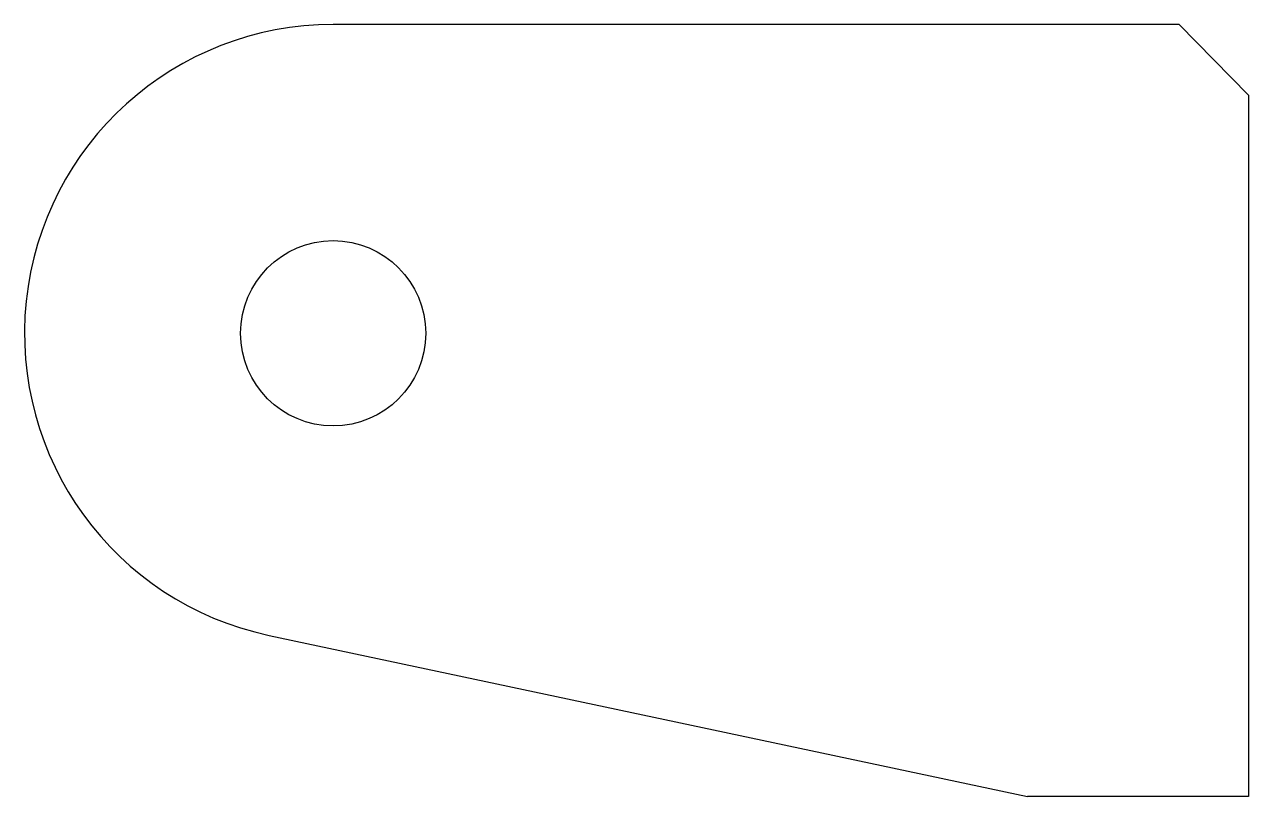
# Model space of a CAD drawing. Extents: x 26.3 to 105.7, y 23.6 to 73.6.
import ezdxf

# ---------------------------------------------------------------- set-up
doc = ezdxf.new("R2010")
doc.units = 0
doc.layers.get('0').update_dxf_attribs({"linetype": 'CONTINUOUS'})

msp = doc.modelspace()

# ---------------------------------------------------------------- linework, layer by layer
at = {"linetype": 'CONTINUOUS'}
for p, q in [((101.167, 73.578), (46.35, 73.578)), ((105.667, 69.004), (101.167, 73.578)), ((42.196, 34.014), (91.347, 23.578)), ((105.667, 23.578), (91.347, 23.578))]:
    msp.add_line(p, q, dxfattribs=at)
msp.add_line((105.667, 69.004), (105.667, 23.578))
msp.add_circle((46.35, 53.578), 6)
msp.add_arc((46.35, 53.578), 20, 90, 258.01256, dxfattribs=at)

doc.saveas('drawing.dxf')
